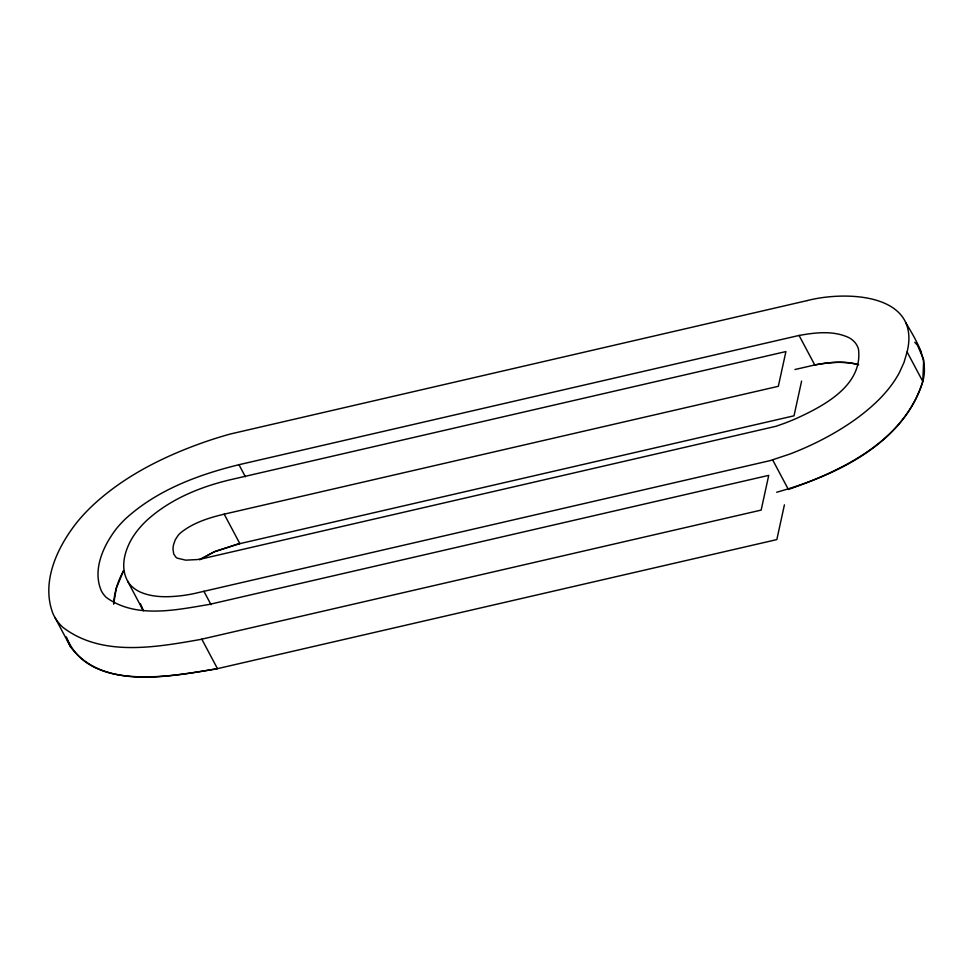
<?xml version="1.0" encoding="UTF-8"?>
<svg xmlns="http://www.w3.org/2000/svg" width="973" height="973" viewBox="0 0 973 973"><rect width="100%" height="100%" fill="white"/><g stroke="black" fill="none" stroke-linecap="round" stroke-linejoin="round"><path stroke-width="1.46" d="M113.634 603.953L116.334 588.045L123.571 570.725C118.086 580.881 114.218 592.131 113.683 603.722M807.067 300.621L230.516 433.97A269.971 151.752 -28 0 0 205.619 441.669C164.109 456.13 123.535 476.162 91.401 506.678A135.502 76.162 -28 0 0 78.01 521.029C57.735 546.096 40.55 581.623 53.053 613.854A134.785 75.76 -28 0 0 62.552 627.074C101.387 657.164 155.327 647.398 200.292 639.504L761.154 510.095L768.731 475.359L209.122 604.464C175.675 610.022 135.697 618.877 106.252 597.41A82 46.096 -28 0 1 101.557 591.304C91.961 570.032 103.406 545.439 116.663 528.375A82.924 46.607 -28 0 1 125.031 519.278C156.617 490.137 198.237 474.654 239.407 464.608L799.076 335.454C815.496 332.511 833.52 330.309 849.088 337.728A55.765 31.343 -28 0 1 858.478 349.137C862.954 384.931 825.092 405.206 797.483 417.952A146.351 82.267 -28 0 1 783.983 423.474L776.138 426.247L202.992 558.575A72.099 40.525 -28 0 1 196.96 559.584L185.721 560.156L177.329 558.174A19.667 11.056 -28 0 1 175.918 557.213L173.681 553.905L172.999 549.064A51.824 29.129 -28 0 1 173.632 544.381L175.298 539.711L178.205 535.284A18.998 10.679 -28 0 1 180.735 532.705C193.347 522.586 209.268 517.672 224.787 514.024L778.327 386.305L785.916 351.569L233.593 478.996C202.469 485.989 171.576 498.2 147.555 519.691A72.829 40.939 -28 0 0 135.697 532.851C125.517 546.717 118.438 567.454 128.85 583.046A75.602 42.496 -28 0 0 140.161 592.01C153.15 597.677 167.77 597.288 181.562 595.683A124.118 69.764 -28 0 0 193.566 593.7L770.105 460.63L789.821 454.063A181.233 101.861 -28 0 0 819.68 440.878C841.098 429.944 861.579 416.748 878.741 399.794A107.298 60.302 -28 0 0 899.453 372.477L904.002 362.442L907.104 351.958C921.504 292.897 845.403 290.672 807.262 300.572M776.673 492.241C835.102 475.87 903.589 443.87 922.793 381.465C928.935 360.095 916.213 340.319 905.754 322.671M772.684 459.937L788.361 489.443C842.74 470.567 904.525 440.526 922.793 381.465L923.693 359.937L918.281 346.875M801.606 381.075L794.017 415.812L236.536 544.406L214.437 551.703L200 559.39M784.42 504.853L776.831 539.601L215.97 668.998C169.582 676.32 103.357 690.38 70.615 646.96L54.926 617.454M199.611 559.791L214.437 551.703L239.869 543.639L224.179 514.145M794.953 369.521L814.754 364.96C829.166 362.248 844.369 360.642 858.66 364.729C844.309 360.874 829.191 362.211 814.754 364.96L799.076 335.454M914.766 342.265L917.746 345.573L921.431 352.165M66.383 636.914C87.959 692.423 171.589 676.417 217.478 668.658L201.788 639.152M141.158 606.167L143.262 610.618L140.392 603.649M907.104 351.958L922.793 381.465M238.969 464.693L245.378 476.77M203.892 591.268L211.019 604.671M127.572 581.112L143.262 610.618M67.198 639.565L70.615 646.96"/></g></svg>
